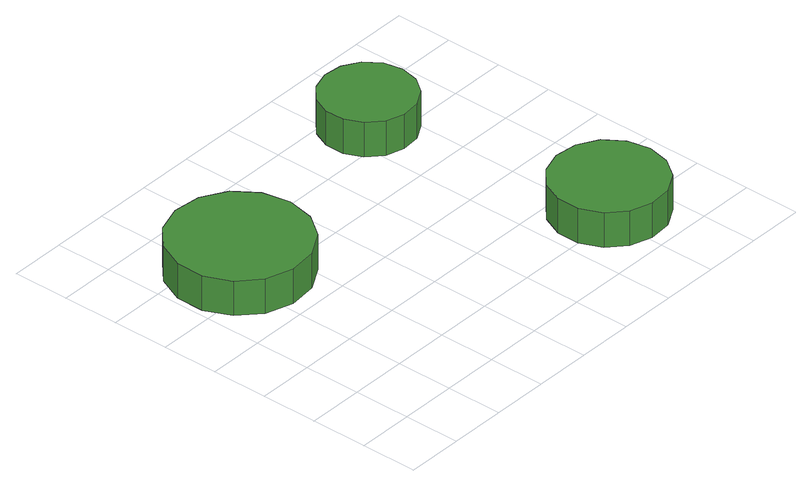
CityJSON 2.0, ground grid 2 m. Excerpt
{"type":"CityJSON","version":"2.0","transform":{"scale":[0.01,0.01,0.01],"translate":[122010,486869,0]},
"CityObjects":{
"tree1":{"type":"SolitaryVegetationObject","attributes":{"function":"something"},"geometry":[{"type":"MultiSurface","lod":"1","boundaries":[[[0,1,2,3,4,5,6,7,8,9,10,11,12,13,14]],[[15,16,17,18,19,20,21,22,23,24,25,26,27,28,29]],[[0,29,28,1]],[[1,28,27,2]],[[2,27,26,3]],[[3,26,25,4]],[[4,25,24,5]],[[5,24,23,6]],[[6,23,22,7]],[[7,22,21,8]],[[8,21,20,9]],[[9,20,19,10]],[[10,19,18,11]],[[11,18,17,12]],[[12,17,16,13]],[[13,16,15,14]],[[14,15,29,0]]]}]},
"tree2":{"type":"SolitaryVegetationObject","attributes":{"function":"something"},"geometry":[{"type":"MultiSurface","lod":"1","boundaries":[[[30,31,32,33,34,35,36,37,38,39,40,41,42,43,44]],[[45,46,47,48,49,50,51,52,53,54,55,56,57,58,59]],[[30,59,58,31]],[[31,58,57,32]],[[32,57,56,33]],[[33,56,55,34]],[[34,55,54,35]],[[35,54,53,36]],[[36,53,52,37]],[[37,52,51,38]],[[38,51,50,39]],[[39,50,49,40]],[[40,49,48,41]],[[41,48,47,42]],[[42,47,46,43]],[[43,46,45,44]],[[44,45,59,30]]]}]},
"tree3":{"type":"SolitaryVegetationObject","attributes":{"function":"something"},"geometry":[{"type":"MultiSurface","lod":"1","boundaries":[[[60,61,62,63,64,65,66,67,68,69,70,71,72,73,74]],[[75,76,77,78,79,80,81,82,83,84,85,86,87,88,89]],[[60,89,88,61]],[[61,88,87,62]],[[62,87,86,63]],[[63,86,85,64]],[[64,85,84,65]],[[65,84,83,66]],[[66,83,82,67]],[[67,82,81,68]],[[68,81,80,69]],[[69,80,79,70]],[[70,79,78,71]],[[71,78,77,72]],[[72,77,76,73]],[[73,76,75,74]],[[74,75,89,60]]]}]}
},
"vertices":[
[498,893,218],[478,991,218],[419,1072,218],[332,1122,218],[233,1132,218],[138,1101,218],[64,1034,218],[23,943,218],[23,843,218],[64,752,218],[138,685,218],[233,654,218],[332,665,218],[419,715,218],[478,796,218],[478,796,89],[419,715,89],[332,665,89],[233,654,89],[138,685,89],[64,752,89],[23,843,89],[23,943,89],[64,1034,89],[138,1101,89],[233,1132,89],[332,1122,89],[419,1072,89],[478,991,89],[498,893,89],
[1430,241,218],[1413,321,218],[1366,387,218],[1295,427,218],[1214,436,218],[1137,411,218],[1076,356,218],[1043,282,218],[1043,201,218],[1076,126,218],[1137,72,218],[1214,47,218],[1295,55,218],[1366,96,218],[1413,162,218],[1413,162,89],[1366,96,89],[1295,55,89],[1214,47,89],[1137,72,89],[1076,126,89],[1043,201,89],[1043,282,89],[1076,356,89],[1137,411,89],[1214,436,89],[1295,427,89],[1366,387,89],[1413,321,89],[1430,241,89],
[1253,1088,221],[1239,1154,221],[1199,1208,221],[1141,1242,221],[1074,1249,221],[1009,1228,221],[959,1183,221],[932,1122,221],[932,1054,221],[959,993,221],[1009,947,221],[1074,927,221],[1141,934,221],[1199,967,221],[1239,1022,221],[1239,1022,92],[1199,967,92],[1141,934,92],[1074,927,92],[1009,947,92],[959,993,92],[932,1054,92],[932,1122,92],[959,1183,92],[1009,1228,92],[1074,1249,92],[1141,1242,92],[1199,1208,92],[1239,1154,92],[1253,1088,92]
]}
